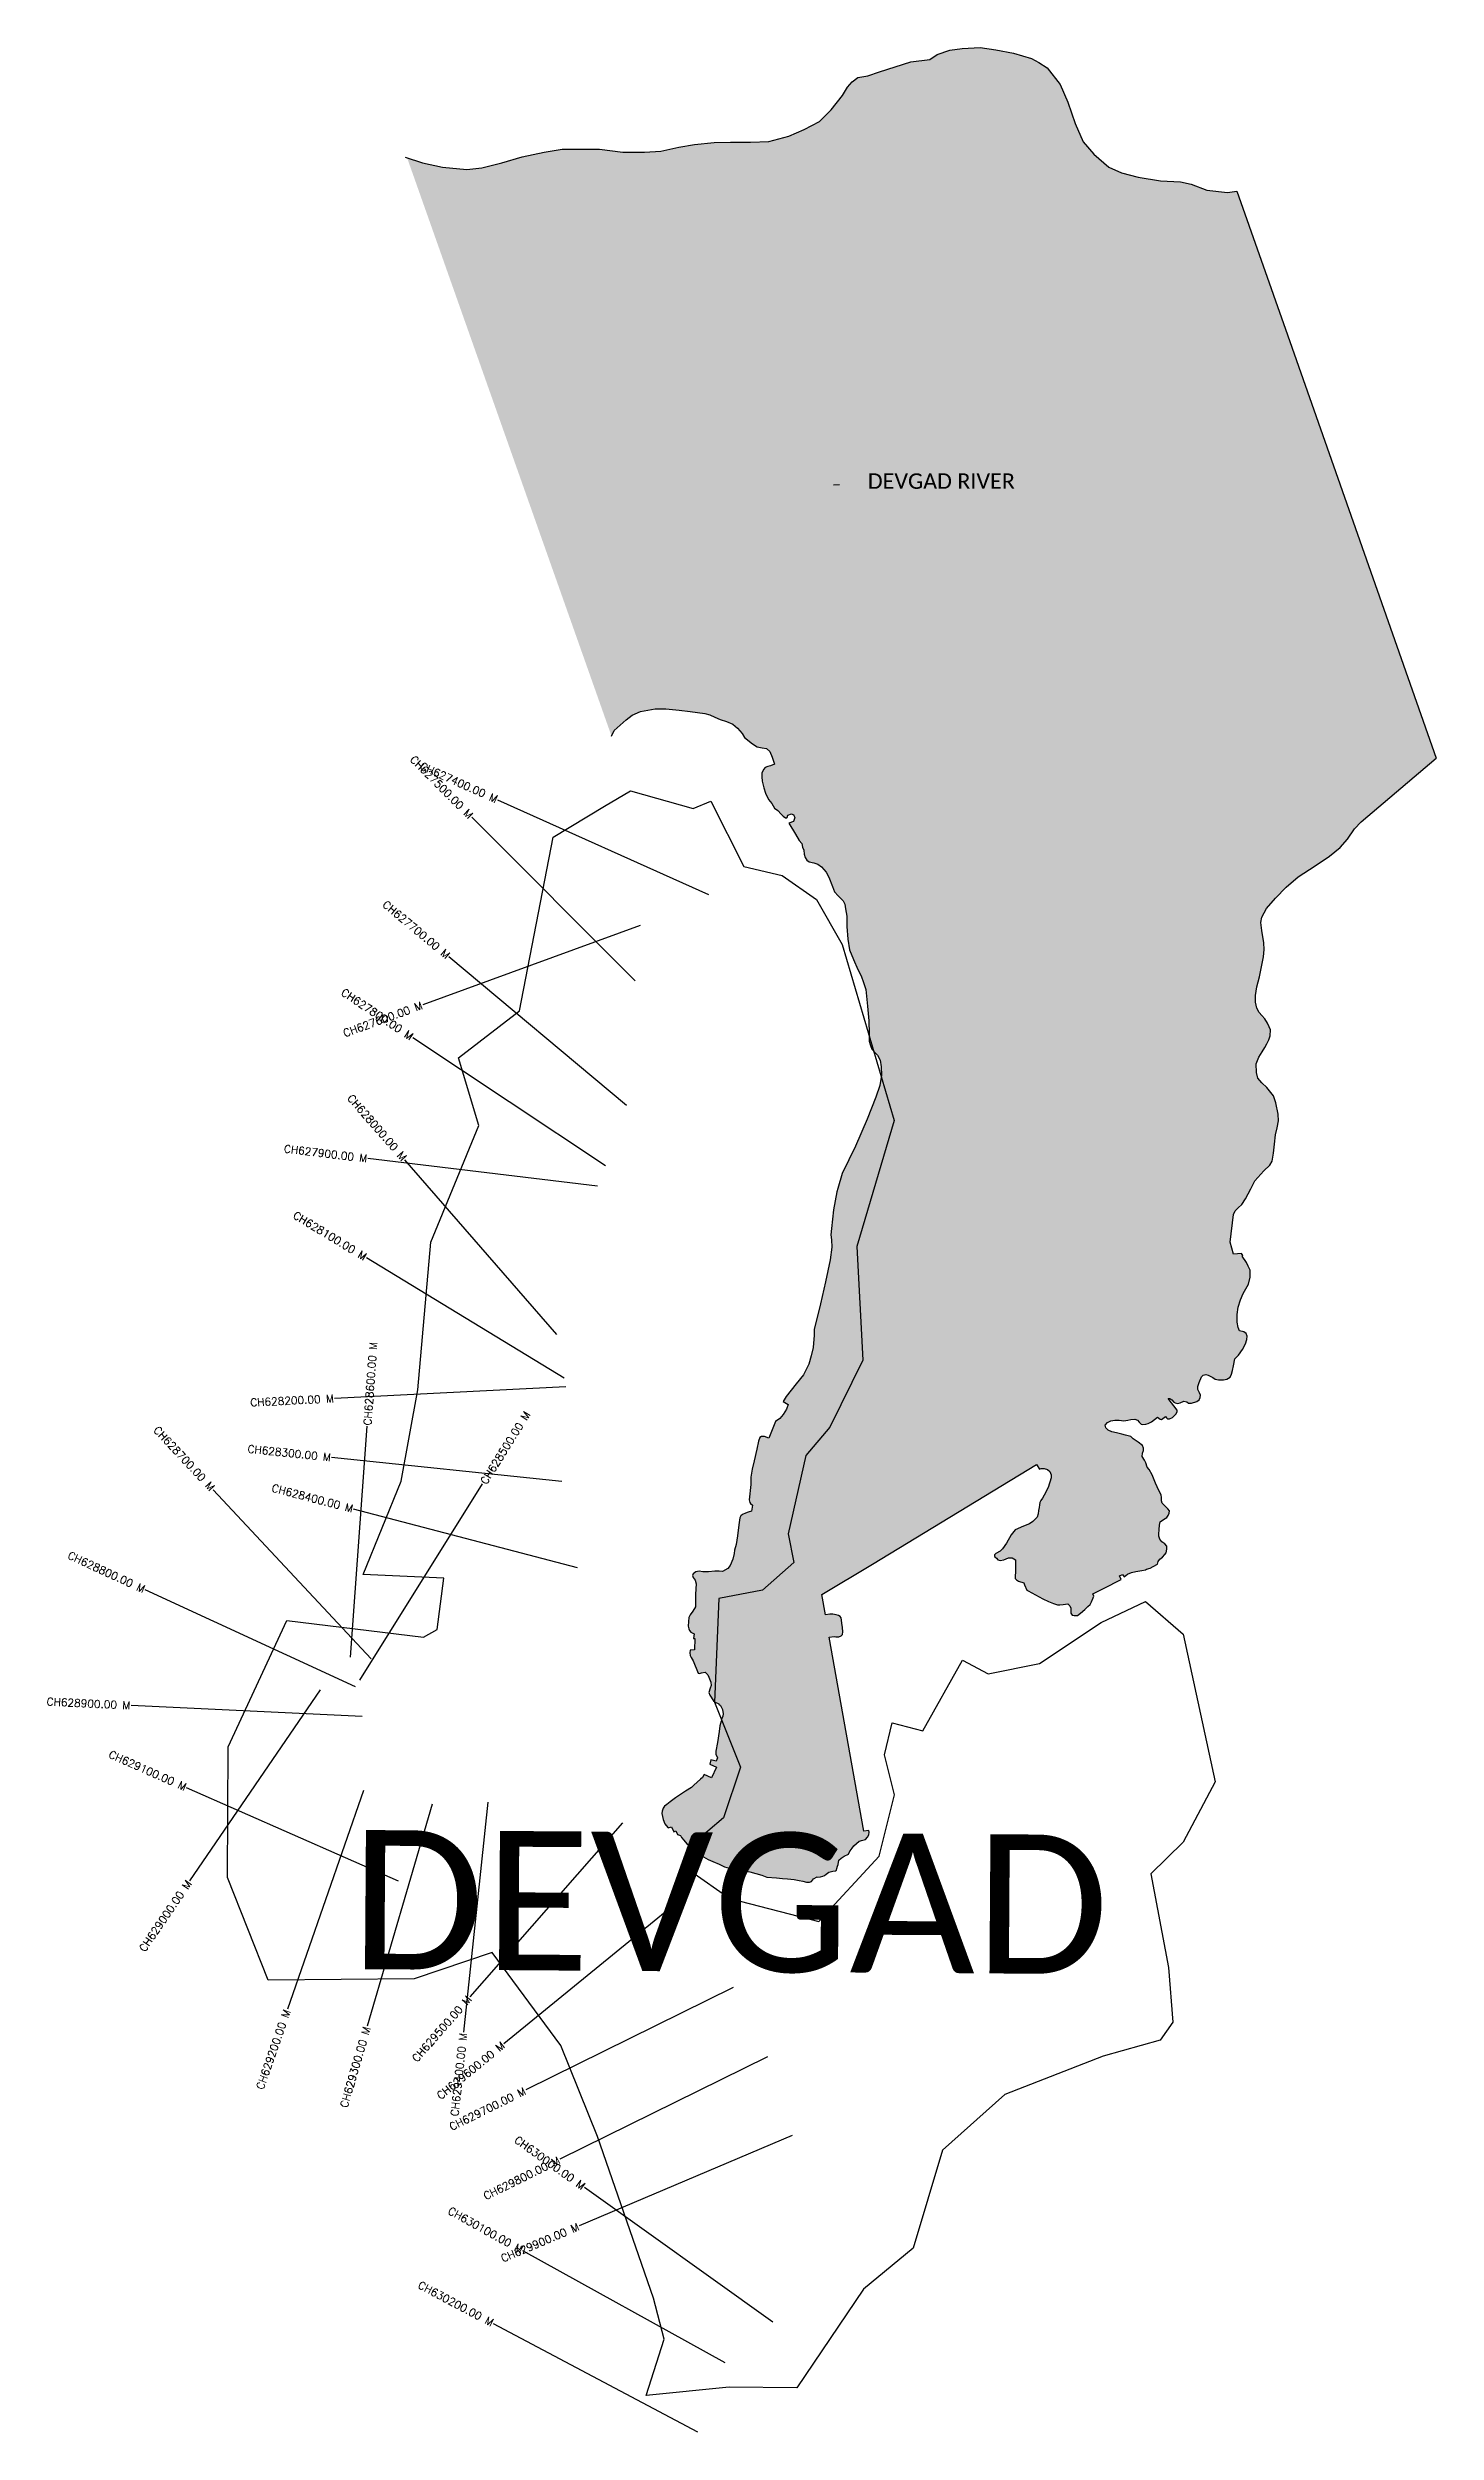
# Model space of a CAD drawing. Header units: metres. Extents: x 325348 to 327148, y 1810521 to 1813611.
import ezdxf
from ezdxf.enums import TextEntityAlignment as Align

# ---------------------------------------------------------------- set-up
doc = ezdxf.new("R2010")
doc.units = ezdxf.units.M
doc.header["$MEASUREMENT"] = 0
for name, color, linetype in [('ARROW', 7, 'Continuous'), ('CS', 134, 'Continuous'), ('CSMark', 6, 'Continuous'), ('RIVER', 4, 'Continuous'), ('RIVER TEXT', 7, 'Continuous'), ('village', 3, 'Continuous'), ('VILLAGE NAME', 250, 'Continuous')]:
    doc.layers.add(name, color=color, linetype=linetype)
doc.styles.get("Standard").update_dxf_attribs({"font": 'simplex.shx'})
doc.dimstyles.get("Standard").update_dxf_attribs({"dimtxt": 0.18, "dimasz": 0.18, "dimexe": 0.18, "dimexo": 0.0625, "dimgap": 0.09, "dimtad": 0, "dimtih": 1, "dimtoh": 1, "dimdec": 4, "dimzin": 0, "dimdsep": 46, "dimtxsty": 'Standard', "dimcen": 0.09, "dimadec": 0, "dimazin": 0, "dimtfac": 1, "dimtdec": 4, "dimtofl": 0, "dimtmove": 0, "dimatfit": 3, "dimfxl": 1, "dimtolj": 1, "dimtzin": 0, "dimarcsym": 0})

msp = doc.modelspace()

# ---------------------------------------------------------------- hatches: boundary and pattern name
at = {"layer": 'RIVER'}
h = msp.add_hatch(dxfattribs=at)
h.set_pattern_fill('DASH', color=256, scale=40)
h.paths.add_polyline_path([(326952.5, 1813246), (326889.5, 1813425), (326877.1, 1813423), (326850.3, 1813426.1), (326830.3, 1813434.1), (326816.4, 1813437.2), (326790.5, 1813438.4), (326761.6, 1813443), (326739.8, 1813448.6), (326723.4, 1813455.9), (326704, 1813472.7), (326690.1, 1813489), (326679.7, 1813512.7), (326670.1, 1813540.3), (326660.3, 1813563.1), (326643.3, 1813584.7), (326632.8, 1813591.8), (326623.3, 1813596.7), (326599.9, 1813603.8), (326577.1, 1813608.1), (326556.5, 1813610.9), (326533.1, 1813609.6), (326517.4, 1813607.5), (326500.8, 1813601.9), (326491.2, 1813595.5), (326466.9, 1813592.4), (326446.6, 1813585.9), (326426.3, 1813579.5), (326410.9, 1813574.2), (326397.9, 1813572.3), (326390.5, 1813566.8), (326384.7, 1813559.7), (326378.2, 1813548.9), (326363.5, 1813530.5), (326348.1, 1813515.1), (326328.4, 1813504.7), (326308.7, 1813496.4), (326282.5, 1813489.3), (326258.7, 1813488.6), (326232.9, 1813488.6), (326211.7, 1813488), (326186.1, 1813485.2), (326165.8, 1813481.8), (326142.7, 1813476.9), (326121.3, 1813475.4), (326106, 1813475.4), (326093.5, 1813475.4), (326063.1, 1813479.2), (326034.3, 1813479.2), (326014.5, 1813479.2), (325991.3, 1813475.4), (325963, 1813469.6), (325936.5, 1813461.8), (325910.5, 1813455.3), (325891.1, 1813453), (325859.6, 1813456.2), (325833.5, 1813461.7), (325813.7, 1813468), (326078.6, 1812718.9), (326082.1, 1812726), (326090, 1812733), (326097.7, 1812739.6), (326105.3, 1812745.9), (326116.1, 1812750.5), (326135.2, 1812754.2), (326149.2, 1812754.2), (326166.2, 1812752.5), (326180.5, 1812750.7), (326199.7, 1812748.2), (326206.1, 1812746.1), (326212.5, 1812743.3), (326219.7, 1812740.2), (326227.7, 1812737.6), (326236, 1812734.4), (326242.1, 1812729.2), (326247.9, 1812722), (326250.9, 1812717), (326261.4, 1812708.9), (326267.7, 1812704.7), (326273.8, 1812703.5), (326279.6, 1812702.6), (326284.1, 1812698.8), (326287, 1812691.3), (326289.9, 1812682.4), (326284.7, 1812680.1), (326281.1, 1812679.2), (326277.8, 1812678.1), (326275.9, 1812675.6), (326273.6, 1812670.8), (326273.6, 1812665.8), (326273.9, 1812660.4), (326276.3, 1812651.8), (326278.2, 1812644.8), (326282, 1812636.7), (326286.6, 1812631.2), (326290, 1812625.4), (326294.1, 1812622.1), (326298.7, 1812617.5), (326301.3, 1812614.9), (326304.3, 1812613), (326305.8, 1812612.7), (326306.4, 1812613.4), (326307.2, 1812616.4), (326312.1, 1812618.2), (326315.4, 1812616.1), (326315.2, 1812615.7), (326316.5, 1812613.1), (326314.6, 1812608.2), (326308.6, 1812606), (326317.2, 1812591.5), (326322, 1812583.5), (326325.5, 1812579.4), (326326.4, 1812574.6), (326328.1, 1812571), (326328.5, 1812565.7), (326329.9, 1812561.2), (326332, 1812558.1), (326334.9, 1812555.7), (326341, 1812554.6), (326346, 1812552.8), (326350.7, 1812549.5), (326357, 1812542.2), (326360.6, 1812536), (326365.2, 1812523.7), (326367.9, 1812516.8), (326372.3, 1812511.8), (326378.9, 1812505.3), (326381.3, 1812500.8), (326382.2, 1812494.8), (326383.6, 1812485.2), (326383.8, 1812471.8), (326385.2, 1812455.4), (326387.2, 1812441.9), (326392.4, 1812429.4), (326398.1, 1812416.2), (326402.2, 1812408.1), (326405.5, 1812399.5), (326408.3, 1812390.3), (326410.7, 1812368.8), (326412.2, 1812349.6), (326412.5, 1812332.7), (326412.9, 1812323.5), (326414.3, 1812317.9), (326416.3, 1812313.1), (326420.2, 1812308.9), (326423.4, 1812305.4), (326426.9, 1812298.9), (326428.4, 1812290.2), (326428.8, 1812279.4), (326426.6, 1812266), (326421.3, 1812251), (326409.9, 1812222.5), (326394.9, 1812187.3), (326377.8, 1812151.8), (326372.1, 1812132.6), (326370.8, 1812128), (326366.6, 1812104.7), (326363.7, 1812080.6), (326363.1, 1812072.3), (326363.7, 1812065.9), (326364.1, 1812056.5), (326362.3, 1812039.8), (326356, 1812011.3), (326349.7, 1811982.8), (326341.4, 1811949.9), (326341.2, 1811942.3), (326340.2, 1811926.5), (326337.6, 1811915.8), (326334.6, 1811904.6), (326327.6, 1811890.8), (326318, 1811879.5), (326305, 1811863.1), (326301.3, 1811856.4), (326307.7, 1811852.6), (326305.7, 1811846.5), (326301.3, 1811839.6), (326296.8, 1811834.4), (326291.2, 1811830.5), (326282.5, 1811808.7), (326277, 1811811.1), (326273.3, 1811811), (326271.1, 1811809.8), (326269.2, 1811804.9), (326267.1, 1811794.5), (326263.8, 1811779.5), (326261, 1811768.7), (326259.1, 1811758.5), (326259.4, 1811748.9), (326257.3, 1811728.9), (326257.9, 1811725.6), (326258.7, 1811724.1), (326261.5, 1811721.9), (326260.3, 1811714.5), (326255.9, 1811713), (326252.5, 1811711.7), (326248.5, 1811710), (326246.3, 1811708.4), (326244.9, 1811705.5), (326243.8, 1811696.7), (326242, 1811682.2), (326240.1, 1811670.9), (326238, 1811663.9), (326237.5, 1811659.3), (326236, 1811652), (326232.4, 1811643.8), (326229.5, 1811640.2), (326222.5, 1811635.9), (326218.3, 1811636.6), (326212.7, 1811636.7), (326204.2, 1811635.8), (326196.9, 1811635.7), (326192.5, 1811636.4), (326187.8, 1811635.5), (326184.4, 1811633.2), (326183.8, 1811630.9), (326184.7, 1811628.3), (326187, 1811624.8), (326188.2, 1811620.3), (326187.7, 1811606.7), (326187.7, 1811590.4), (326184.2, 1811584.5), (326180.8, 1811580.1), (326179, 1811576.4), (326178.4, 1811571.2), (326177.9, 1811565.3), (326178.7, 1811561.7), (326179.7, 1811559.6), (326181.7, 1811557.6), (326185.7, 1811555.3), (326185.1, 1811549.3), (326186.7, 1811549.1), (326186.1, 1811534.7), (326180.5, 1811534.2), (326180.3, 1811530.6), (326180.5, 1811527.2), (326181.8, 1811524.8), (326184.3, 1811520.2), (326190.9, 1811504.5), (326192.8, 1811504.1), (326195.5, 1811504.7), (326200.1, 1811505.7), (326203.6, 1811502.2), (326204.9, 1811499), (326207.4, 1811492.8), (326207.7, 1811488.5), (326206.4, 1811485), (326205, 1811479.4), (326206.1, 1811475.7), (326210.7, 1811468.7), (326213, 1811466.9), (326217.6, 1811464.8), (326217.7, 1811464.2), (326219.8, 1811462.4), (326222.4, 1811457.3), (326223.5, 1811451.7), (326222.8, 1811448.5), (326221.7, 1811445.7), (326220.7, 1811442.2), (326219, 1811435.9), (326218.2, 1811428.7), (326215.9, 1811414.7), (326213.7, 1811403.4), (326214, 1811399.5), (326216.1, 1811394.6), (326214.5, 1811390.5), (326207.2, 1811391.9), (326206.3, 1811386.5), (326214.9, 1811382.4), (326208.1, 1811368.7), (326198.8, 1811373.2), (326196.4, 1811369.3), (326194.2, 1811367.2), (326185.4, 1811359.3), (326182.2, 1811356.3), (326174.6, 1811351.4), (326161.4, 1811342.7), (326154.8, 1811337.5), (326150.2, 1811334.2), (326147.5, 1811331.9), (326145.8, 1811329.6), (326144.3, 1811325.6), (326143.9, 1811322.7), (326145.8, 1811314.7), (326147.8, 1811309.2), (326149.4, 1811307), (326151.9, 1811303.9), (326156.5, 1811305.3), (326159.4, 1811298.7), (326162.1, 1811300.1), (326164.4, 1811295.1), (326168, 1811293.9), (326169.3, 1811291.4), (326172.2, 1811287.9), (326176.5, 1811283.4), (326179.8, 1811280.9), (326184, 1811278.7), (326188, 1811276.1), (326192.2, 1811271.4), (326198, 1811266.3), (326203.9, 1811263.1), (326209.9, 1811260.2), (326218.2, 1811257), (326225, 1811253.3), (326234.2, 1811251), (326242.7, 1811250), (326249.3, 1811248.8), (326257.9, 1811246.7), (326273.5, 1811242.4), (326280.2, 1811240.1), (326292.5, 1811239), (326300.3, 1811238.4), (326307, 1811237.9), (326315.3, 1811237.1), (326322.1, 1811235.7), (326326.8, 1811234.8), (326331.4, 1811233.7), (326335.3, 1811233.5), (326338.1, 1811234.4), (326340.6, 1811237.8), (326345.4, 1811240.3), (326346.3, 1811240), (326349.5, 1811240.6), (326352.7, 1811241.3), (326354.7, 1811242.3), (326356.9, 1811244), (326360.2, 1811246.6), (326365.7, 1811247.8), (326369, 1811248.2), (326370.2, 1811249), (326370.9, 1811251.1), (326371.6, 1811254.1), (326372.3, 1811256.6), (326373.5, 1811262), (326376.6, 1811264.6), (326380.2, 1811267.3), (326385.8, 1811270), (326388.1, 1811274.5), (326388.2, 1811274.3), (326390.6, 1811277.4), (326392.9, 1811280.6), (326399.8, 1811286.8), (326400.1, 1811286.6), (326402.6, 1811287.4), (326408.1, 1811288.8), (326410.4, 1811291.8), (326412.4, 1811295), (326412.9, 1811298.3), (326412.3, 1811300.6), (326405.6, 1811299.4), (326361, 1811550.9), (326367.1, 1811552), (326369.3, 1811551.3), (326373.5, 1811551.6), (326376.4, 1811552.6), (326378, 1811554.4), (326378.6, 1811557.8), (326378.2, 1811563.6), (326377.4, 1811569.3), (326377, 1811573.2), (326376.2, 1811576.1), (326375, 1811577.7), (326373.1, 1811579.1), (326370.1, 1811580), (326367.8, 1811580.6), (326365.5, 1811581), (326361.9, 1811580.9), (326356, 1811580), (326351.2, 1811606.5), (326417.1, 1811645.8), (326629.8, 1811774.7), (326633.4, 1811768.9), (326635.8, 1811769.8), (326639.6, 1811769.7), (326643.7, 1811768.2), (326646.8, 1811765.5), (326648.5, 1811761.4), (326648.5, 1811757.3), (326644.9, 1811744.8), (326639.5, 1811735.1), (326637.5, 1811731.1), (326635.1, 1811728.2), (326634, 1811725.7), (326633.4, 1811722.6), (326633, 1811719.1), (326632.2, 1811715), (326631.8, 1811710.9), (326630.4, 1811706.7), (326625, 1811700.8), (326620.5, 1811697.8), (326612.9, 1811694.9), (326601.8, 1811689.9), (326596.7, 1811683.7), (326590.6, 1811672.8), (326585.7, 1811665.4), (326582.4, 1811662.6), (326577, 1811659.6), (326575.3, 1811657.9), (326575.1, 1811656.5), (326575.8, 1811655.1), (326577.9, 1811653.4), (326579.6, 1811651.4), (326582.6, 1811650.5), (326587.4, 1811651.4), (326593.5, 1811653.9), (326598.3, 1811653.8), (326602.5, 1811651.1), (326602.6, 1811638.6), (326601.8, 1811627.2), (326603.5, 1811625.1), (326606.4, 1811623.6), (326613.1, 1811621.6), (326614.2, 1811619), (326617.1, 1811611.8), (326618.9, 1811611.1), (326637.9, 1811600.7), (326645.1, 1811597.2), (326651.8, 1811594.6), (326657, 1811592.9), (326659.9, 1811592.8), (326664.4, 1811593.3), (326670.1, 1811594), (326672.7, 1811591.7), (326674, 1811588.5), (326674.3, 1811585.5), (326674.3, 1811582.3), (326676, 1811579.6), (326678.4, 1811578.9), (326682.6, 1811579.2), (326686.8, 1811582.3), (326692.4, 1811586.8), (326696.4, 1811590.6), (326699, 1811593.5), (326700.9, 1811596.8), (326703.3, 1811602.1), (326703.8, 1811604.2), (326702.5, 1811607.1), (326704.3, 1811608), (326716.3, 1811614), (326739.6, 1811625.7), (326737.3, 1811630.5), (326741.2, 1811632.2), (326743.1, 1811629), (326747.8, 1811632.7), (326752.7, 1811635), (326758.5, 1811636.3), (326766, 1811637.3), (326770.9, 1811638.4), (326772.2, 1811639.1), (326776.8, 1811640.6), (326781, 1811642.8), (326786.6, 1811645.6), (326787.2, 1811649.1), (326789.5, 1811652.1), (326792.8, 1811654.9), (326796, 1811658.1), (326797.6, 1811660.2), (326798.8, 1811665.2), (326798.8, 1811669), (326796, 1811672), (326792.2, 1811674.7), (326789.7, 1811677.8), (326788.4, 1811681.7), (326788.4, 1811684.7), (326788.7, 1811690.4), (326788.9, 1811696.3), (326790.1, 1811700.5), (326792.9, 1811702.7), (326796.5, 1811704.6), (326798.5, 1811706.1), (326800.5, 1811708.9), (326801.7, 1811711.8), (326802.1, 1811714.9), (326800, 1811717.5), (326797, 1811720.4), (326792.4, 1811724.5), (326791.9, 1811727.7), (326791.8, 1811732), (326791.1, 1811735.5), (326788.2, 1811741.2), (326784, 1811750.7), (326779.8, 1811761.2), (326775.8, 1811768.1), (326773.3, 1811771.5), (326771.5, 1811776.8), (326769.6, 1811780.3), (326766.5, 1811785), (326767.2, 1811789.3), (326768.3, 1811793), (326768.3, 1811795.9), (326766.9, 1811799.5), (326761.4, 1811803.7), (326755.1, 1811808.1), (326752.1, 1811811), (326745.1, 1811812.6), (326740.2, 1811813.9), (326733.3, 1811815.9), (326727.4, 1811816.9), (326722.4, 1811819.2), (326719.6, 1811822.1), (326718.8, 1811825.9), (326721.5, 1811829.4), (326725.9, 1811831.5), (326731.4, 1811832.4), (326736.8, 1811832.2), (326742.9, 1811831.3), (326748, 1811832.1), (326752, 1811833.3), (326757.2, 1811833.6), (326760.5, 1811832.4), (326762.9, 1811829.7), (326765.4, 1811826.9), (326767.7, 1811826.5), (326771.4, 1811827.1), (326774.4, 1811828), (326778.9, 1811830.1), (326782.7, 1811832.9), (326786.7, 1811836.1), (326790, 1811833.6), (326791.6, 1811833.2), (326796.7, 1811836.8), (326798.1, 1811835.3), (326799.3, 1811834.1), (326802, 1811834), (326805.9, 1811835.6), (326810.4, 1811840.1), (326811.8, 1811842.9), (326811.8, 1811845.1), (326800.2, 1811860.3), (326802.6, 1811860.1), (326805, 1811858.6), (326807.5, 1811855.7), (326809.4, 1811854.5), (326812.7, 1811853.9), (326815.9, 1811854.6), (326820.7, 1811857), (326824.5, 1811856), (326826.9, 1811854.4), (326830.8, 1811854.4), (326837.6, 1811856.3), (326840.7, 1811858.7), (326841.8, 1811861.8), (326842.1, 1811864.8), (326840.8, 1811867.5), (326838.9, 1811871.9), (326839, 1811876), (326840.6, 1811880.9), (326843.5, 1811888.6), (326845.8, 1811890.7), (326849.2, 1811891.2), (326852.1, 1811890.6), (326854.9, 1811889.2), (326858.3, 1811887.7), (326861.1, 1811885.5), (326865.7, 1811884.6), (326872.2, 1811884.3), (326876.2, 1811885.3), (326880.8, 1811888), (326882.4, 1811891.8), (326883.7, 1811896.5), (326884.9, 1811902.6), (326886.8, 1811911.5), (326891.6, 1811916.6), (326896.9, 1811923.7), (326900.5, 1811931.1), (326902.3, 1811936.8), (326902.6, 1811941), (326901.4, 1811944.4), (326898.4, 1811946.9), (326893, 1811948.2), (326891.1, 1811952.5), (326890, 1811959.1), (326889.9, 1811969.2), (326891.3, 1811978.7), (326894, 1811988.2), (326897.5, 1811996.2), (326904.6, 1812008.5), (326906.7, 1812017.4), (326906.7, 1812026.5), (326903.9, 1812031.8), (326902.1, 1812036.5), (326896.3, 1812044.8), (326897.3, 1812045.5), (326895.5, 1812048.1), (326885, 1812047.4), (326880.6, 1812062.9), (326885, 1812098.7), (326887.1, 1812103.4), (326891.3, 1812107.5), (326895.8, 1812111.7), (326900.7, 1812119), (326907.4, 1812132.2), (326907.4, 1812132.2), (326912.7, 1812142.5), (326916.6, 1812146.8), (326924.4, 1812155.5), (326932, 1812162.5), (326935, 1812168), (326936.8, 1812178.4), (326938.2, 1812190), (326939.3, 1812202), (326941.7, 1812211.2), (326943.3, 1812220), (326943, 1812228.8), (326940.1, 1812243.4), (326936.7, 1812252.7), (326928.2, 1812263.3), (326921.7, 1812269.5), (326916.7, 1812275.3), (326914.9, 1812282.8), (326914.6, 1812293.9), (326917.9, 1812302.6), (326922.3, 1812309.7), (326925.8, 1812315.2), (326928.2, 1812319.9), (326930.8, 1812325.2), (326932.6, 1812330.2), (326932.9, 1812338.2), (326931.4, 1812342), (326929.2, 1812346.5), (326925.7, 1812352.2), (326921.8, 1812356.6), (326918.4, 1812360.5), (326915.3, 1812366.1), (326913.6, 1812374.1), (326913.6, 1812382.7), (326915.1, 1812393.7), (326918.9, 1812406.8), (326922.4, 1812423.9), (326924, 1812432.8), (326924.7, 1812442), (326924.3, 1812451), (326921.8, 1812466.9), (326920.5, 1812477), (326921.7, 1812484.1), (326928, 1812495.2), (326939.5, 1812508.8), (326953.2, 1812522.8), (326968.8, 1812536.2), (326991, 1812550.5), (327009.5, 1812563.1), (327023.5, 1812574.3), (327032.7, 1812585.1), (327041.9, 1812598.5), (327050.6, 1812607.6), (327148, 1812690)])

# ---------------------------------------------------------------- linework, layer by layer
at = {"layer": 'CS'}
for p, q in [((326109.5, 1812401.4), (325897.4, 1812613.6)), ((326204.9, 1812513.1), (325931.2, 1812635.9)), ((326116, 1812473.2), (325834.1, 1812370.6)), ((326098, 1812239.9), (325867.9, 1812432.5)), ((326070.9, 1812161.7), (325820.9, 1812327.6)), ((326060.6, 1812135.4), (325762.8, 1812171.2)), ((326007.8, 1811943.4), (325810.9, 1812169.8)), ((326017.2, 1811886.6), (325760.9, 1812042.4)), ((326019.3, 1811875.4), (325719.6, 1811860.5)), ((325740.3, 1811525.2), (325762, 1811824.4)), ((326014.1, 1811752.8), (325715.8, 1811783.9)), ((325767, 1811522.8), (325562.2, 1811742)), ((325752.2, 1811495.5), (325911.6, 1811749.6)), ((326034.5, 1811640.8), (325744.3, 1811717)), ((325746.6, 1811486.8), (325474.1, 1811612.2)), ((325755.4, 1811448.4), (325455.7, 1811462.4)), ((325700.9, 1811482.9), (325531.4, 1811235.4)), ((325802.3, 1811234.8), (325527.8, 1811355.9)), ((325757, 1811352.2), (325658.4, 1811068.8)), ((325846.2, 1811334.8), (325762, 1811046.8)), ((325918.4, 1811337.4), (325886.7, 1811039.1)), ((326092.9, 1811310.5), (325895, 1811085)), ((326171.7, 1811213.6), (325939, 1811024.2)), ((326236.5, 1811096.9), (325967.5, 1810964.2)), ((326280.8, 1811007.2), (326011.7, 1810874.5)), ((326313, 1810905.1), (326036.8, 1810788)), ((326287.7, 1810663.2), (326043.7, 1810837.7)), ((326226.2, 1810610.6), (325963.7, 1810755.8)), ((326190.5, 1810520.6), (325925.6, 1810661.3))]:
    msp.add_line(p, q, dxfattribs=at)
at = {"layer": 'RIVER'}
for points in [[(325811.1, 1813468.9), (325833.5, 1813461.7), (325859.6, 1813456.2), (325891.1, 1813453), (325910.5, 1813455.3), (325936.5, 1813461.8), (325963, 1813469.6), (325991.3, 1813475.4), (326014.5, 1813479.2), (326034.3, 1813479.2), (326063.1, 1813479.2), (326093.5, 1813475.4), (326106, 1813475.4), (326121.3, 1813475.4), (326142.7, 1813476.9), (326165.8, 1813481.8), (326186.1, 1813485.2), (326211.7, 1813488), (326232.9, 1813488.6), (326258.7, 1813488.6), (326282.5, 1813489.3), (326308.7, 1813496.4), (326328.4, 1813504.7), (326348.1, 1813515.1), (326363.5, 1813530.5), (326378.2, 1813548.9), (326384.7, 1813559.7), (326390.5, 1813566.8), (326397.9, 1813572.3), (326410.9, 1813574.2), (326426.3, 1813579.5), (326446.6, 1813585.9), (326466.9, 1813592.4), (326491.2, 1813595.5), (326500.8, 1813601.9), (326517.4, 1813607.5), (326533.1, 1813609.6), (326556.5, 1813610.9), (326577.1, 1813608.1), (326599.9, 1813603.8), (326623.3, 1813596.7), (326632.8, 1813591.8), (326643.3, 1813584.7), (326660.3, 1813563.1), (326670.1, 1813540.3), (326679.7, 1813512.7), (326690.1, 1813489), (326704, 1813472.7), (326723.4, 1813455.9), (326739.8, 1813448.6), (326761.6, 1813443), (326790.5, 1813438.4), (326816.4, 1813437.2), (326830.3, 1813434.1), (326850.3, 1813426.1), (326877.1, 1813423), (326889.5, 1813425), (326889.5, 1813425), (326889.5, 1813425)], [(326889.5, 1813425), (326952.5, 1813246), (327148, 1812690)], [(326078.5, 1812718.7), (326082.1, 1812726), (326090, 1812733), (326097.7, 1812739.6), (326105.3, 1812745.9), (326116.1, 1812750.5), (326135.2, 1812754.2), (326149.2, 1812754.2), (326166.2, 1812752.5), (326180.5, 1812750.7), (326199.7, 1812748.2), (326206.1, 1812746.1), (326212.5, 1812743.3), (326219.7, 1812740.2), (326227.7, 1812737.6), (326236, 1812734.4), (326242.1, 1812729.2), (326247.9, 1812722), (326250.9, 1812717), (326261.4, 1812708.9), (326267.7, 1812704.7), (326273.8, 1812703.5), (326279.6, 1812702.6), (326284.1, 1812698.8), (326287, 1812691.3), (326289.9, 1812682.4), (326284.7, 1812680.1), (326281.1, 1812679.2), (326277.8, 1812678.1), (326275.9, 1812675.6), (326273.6, 1812670.8), (326273.6, 1812665.8), (326273.9, 1812660.4), (326276.3, 1812651.8), (326278.2, 1812644.8), (326282, 1812636.7), (326286.6, 1812631.2), (326290, 1812625.4), (326294.1, 1812622.1), (326298.7, 1812617.5), (326301.3, 1812614.9), (326304.3, 1812613), (326305.8, 1812612.7), (326306.4, 1812613.4), (326307.2, 1812616.4), (326312.1, 1812618.2), (326315.4, 1812616.1), (326315.2, 1812615.7), (326316.5, 1812613.1), (326314.6, 1812608.2), (326308.6, 1812606), (326317.2, 1812591.5), (326322, 1812583.5), (326322, 1812583.5), (326322, 1812583.5), (326322, 1812583.5), (326322, 1812583.5), (326322, 1812583.5), (326322, 1812583.5), (326322, 1812583.5), (326325.5, 1812579.4), (326326.4, 1812574.6), (326328.1, 1812571), (326328.5, 1812565.7), (326329.9, 1812561.2), (326332, 1812558.1), (326334.9, 1812555.7), (326341, 1812554.6), (326346, 1812552.8), (326350.7, 1812549.5), (326357, 1812542.2), (326360.6, 1812536), (326365.2, 1812523.7), (326367.9, 1812516.8), (326372.3, 1812511.8), (326378.9, 1812505.3), (326381.3, 1812500.8), (326382.2, 1812494.8), (326383.6, 1812485.2), (326383.8, 1812471.8), (326385.2, 1812455.4), (326387.2, 1812441.9), (326392.4, 1812429.4), (326398.1, 1812416.2), (326402.2, 1812408.1), (326405.5, 1812399.5), (326408.3, 1812390.3), (326410.7, 1812368.8), (326412.2, 1812349.6), (326412.5, 1812332.7), (326412.9, 1812323.5), (326414.3, 1812317.9), (326416.3, 1812313.1), (326420.2, 1812308.9), (326423.4, 1812305.4), (326426.9, 1812298.9), (326428.4, 1812290.2), (326428.8, 1812279.4), (326426.6, 1812266), (326421.3, 1812251), (326409.9, 1812222.5), (326394.9, 1812187.3), (326377.8, 1812151.8), (326372.1, 1812132.6), (326370.8, 1812128), (326366.6, 1812104.7), (326363.7, 1812080.6), (326363.1, 1812072.3), (326363.7, 1812065.9), (326364.1, 1812056.5), (326362.3, 1812039.8), (326356, 1812011.3), (326349.7, 1811982.8), (326341.4, 1811949.9), (326341.2, 1811942.3), (326340.2, 1811926.5), (326337.6, 1811915.8), (326334.6, 1811904.6), (326327.6, 1811890.8), (326318, 1811879.5), (326305, 1811863.1), (326301.3, 1811856.4), (326307.7, 1811852.6), (326305.7, 1811846.5), (326301.3, 1811839.6), (326296.8, 1811834.4), (326291.2, 1811830.5), (326282.5, 1811808.7), (326277, 1811811.1), (326273.3, 1811811), (326271.1, 1811809.8), (326269.2, 1811804.9), (326267.1, 1811794.5), (326263.8, 1811779.5), (326261, 1811768.7), (326259.1, 1811758.5), (326259.4, 1811748.9), (326257.3, 1811728.9), (326257.9, 1811725.6), (326258.7, 1811724.1), (326261.5, 1811721.9), (326260.3, 1811714.5), (326255.9, 1811713), (326252.5, 1811711.7), (326248.5, 1811710), (326246.3, 1811708.4), (326244.9, 1811705.5), (326243.8, 1811696.7), (326242, 1811682.2), (326240.1, 1811670.9), (326238, 1811663.9), (326237.5, 1811659.3), (326236, 1811652), (326232.4, 1811643.8), (326229.5, 1811640.2), (326222.5, 1811635.9), (326218.3, 1811636.6), (326212.7, 1811636.7), (326204.2, 1811635.8), (326196.9, 1811635.7), (326192.5, 1811636.4), (326187.8, 1811635.5), (326184.4, 1811633.2), (326183.8, 1811630.9), (326184.7, 1811628.3), (326187, 1811624.8), (326188.2, 1811620.3), (326187.7, 1811606.7), (326187.7, 1811590.4), (326184.2, 1811584.5), (326180.8, 1811580.1), (326179, 1811576.4), (326178.4, 1811571.2), (326177.9, 1811565.3), (326178.7, 1811561.7), (326179.7, 1811559.6), (326181.7, 1811557.6), (326185.7, 1811555.3), (326185.1, 1811549.3), (326186.7, 1811549.1), (326186.1, 1811534.7), (326180.5, 1811534.2), (326180.3, 1811530.6), (326180.5, 1811527.2), (326181.8, 1811524.8), (326184.3, 1811520.2), (326190.9, 1811504.5), (326192.8, 1811504.1), (326195.5, 1811504.7), (326200.1, 1811505.7), (326203.6, 1811502.2), (326204.9, 1811499), (326207.4, 1811492.8), (326207.7, 1811488.5), (326206.4, 1811485), (326205, 1811479.4), (326206.1, 1811475.7), (326210.7, 1811468.7), (326213, 1811466.9), (326217.6, 1811464.8), (326217.7, 1811464.2), (326219.8, 1811462.4), (326222.4, 1811457.3), (326223.5, 1811451.7), (326222.8, 1811448.5), (326221.7, 1811445.7), (326220.7, 1811442.2), (326219, 1811435.9), (326218.2, 1811428.7), (326215.9, 1811414.7), (326213.7, 1811403.4), (326214, 1811399.5), (326216.1, 1811394.6), (326214.5, 1811390.5), (326207.2, 1811391.9), (326206.3, 1811386.5), (326214.9, 1811382.4), (326208.1, 1811368.7), (326198.8, 1811373.2), (326196.4, 1811369.3), (326194.2, 1811367.2), (326185.4, 1811359.3), (326182.2, 1811356.3), (326174.6, 1811351.4), (326161.4, 1811342.7), (326154.8, 1811337.5), (326150.2, 1811334.2), (326147.5, 1811331.9), (326145.8, 1811329.6), (326144.3, 1811325.6), (326143.9, 1811322.7), (326145.8, 1811314.7), (326147.8, 1811309.2), (326149.4, 1811307), (326151.9, 1811303.9), (326156.5, 1811305.3), (326159.4, 1811298.7), (326162.1, 1811300.1), (326164.4, 1811295.1), (326168, 1811293.9), (326169.3, 1811291.4), (326172.2, 1811287.9), (326176.5, 1811283.4), (326179.8, 1811280.9), (326184, 1811278.7), (326188, 1811276.1), (326192.2, 1811271.4), (326198, 1811266.3), (326203.9, 1811263.1), (326209.9, 1811260.2), (326218.2, 1811257), (326225, 1811253.3), (326234.2, 1811251), (326242.7, 1811250), (326249.3, 1811248.8), (326257.9, 1811246.7), (326273.5, 1811242.4), (326280.2, 1811240.1), (326292.5, 1811239), (326300.3, 1811238.4), (326307, 1811237.9), (326315.3, 1811237.1), (326322.1, 1811235.7), (326326.8, 1811234.8), (326331.4, 1811233.7), (326335.3, 1811233.5), (326338.1, 1811234.4), (326340.6, 1811237.8), (326345.4, 1811240.3), (326346.3, 1811240), (326349.5, 1811240.6), (326352.7, 1811241.3), (326354.7, 1811242.3), (326356.9, 1811244), (326360.2, 1811246.6), (326365.7, 1811247.8), (326369, 1811248.2), (326370.2, 1811249), (326370.9, 1811251.1), (326371.6, 1811254.1), (326372.3, 1811256.6), (326373.5, 1811262), (326376.6, 1811264.6), (326380.2, 1811267.3), (326385.8, 1811270), (326388.1, 1811274.5), (326388.2, 1811274.3), (326390.6, 1811277.4), (326392.9, 1811280.6), (326399.8, 1811286.8), (326400.1, 1811286.6), (326402.6, 1811287.4), (326408.1, 1811288.8), (326410.4, 1811291.8), (326412.4, 1811295), (326412.9, 1811298.3), (326412.3, 1811300.6), (326405.6, 1811299.4), (326361, 1811550.9), (326367.1, 1811552), (326369.3, 1811551.3), (326373.5, 1811551.6), (326376.4, 1811552.6), (326378, 1811554.4), (326378.6, 1811557.8), (326378.2, 1811563.6), (326377.4, 1811569.3), (326377, 1811573.2), (326376.2, 1811576.1), (326375, 1811577.7), (326373.1, 1811579.1), (326370.1, 1811580), (326367.8, 1811580.6), (326365.5, 1811581), (326361.9, 1811580.9), (326356, 1811580), (326351.2, 1811606.5), (326417.1, 1811645.8), (326629.8, 1811774.7), (326633.4, 1811768.9), (326635.8, 1811769.8), (326639.6, 1811769.7), (326643.7, 1811768.2), (326646.8, 1811765.5), (326648.5, 1811761.4), (326648.5, 1811757.3), (326644.9, 1811744.8), (326639.5, 1811735.1), (326637.5, 1811731.1), (326635.1, 1811728.2), (326634, 1811725.7), (326633.4, 1811722.6), (326633, 1811719.1), (326632.2, 1811715), (326631.8, 1811710.9), (326630.4, 1811706.7), (326625, 1811700.8), (326620.5, 1811697.8), (326612.9, 1811694.9), (326601.8, 1811689.9), (326596.7, 1811683.7), (326590.6, 1811672.8), (326585.7, 1811665.4), (326582.4, 1811662.6), (326577, 1811659.6), (326575.3, 1811657.9), (326575.1, 1811656.5), (326575.8, 1811655.1), (326577.9, 1811653.4), (326579.6, 1811651.4), (326582.6, 1811650.5), (326587.4, 1811651.4), (326593.5, 1811653.9), (326598.3, 1811653.8), (326602.5, 1811651.1), (326602.6, 1811638.6), (326601.8, 1811627.2), (326603.5, 1811625.1), (326606.4, 1811623.6), (326613.1, 1811621.6), (326614.2, 1811619), (326617.1, 1811611.8), (326618.9, 1811611.1), (326637.9, 1811600.7), (326645.1, 1811597.2), (326651.8, 1811594.6), (326657, 1811592.9), (326659.9, 1811592.8), (326664.4, 1811593.3), (326670.1, 1811594), (326672.7, 1811591.7), (326674, 1811588.5), (326674.3, 1811585.5), (326674.3, 1811582.3), (326676, 1811579.6), (326678.4, 1811578.9), (326682.6, 1811579.2), (326686.8, 1811582.3), (326692.4, 1811586.8), (326696.4, 1811590.6), (326699, 1811593.5), (326700.9, 1811596.8), (326703.3, 1811602.1), (326703.8, 1811604.2), (326702.5, 1811607.1), (326704.3, 1811608), (326716.3, 1811614), (326739.6, 1811625.7), (326737.3, 1811630.5), (326741.2, 1811632.2), (326743.1, 1811629), (326747.8, 1811632.7), (326752.7, 1811635), (326758.5, 1811636.3), (326766, 1811637.3), (326770.9, 1811638.4), (326772.2, 1811639.1), (326776.8, 1811640.6), (326781, 1811642.8), (326786.6, 1811645.6), (326787.2, 1811649.1), (326789.5, 1811652.1), (326792.8, 1811654.9), (326796, 1811658.1), (326797.6, 1811660.2), (326798.8, 1811665.2), (326798.8, 1811669), (326796, 1811672), (326792.2, 1811674.7), (326789.7, 1811677.8), (326788.4, 1811681.7), (326788.4, 1811684.7), (326788.7, 1811690.4), (326788.9, 1811696.3), (326790.1, 1811700.5), (326792.9, 1811702.7), (326796.5, 1811704.6), (326798.5, 1811706.1), (326800.5, 1811708.9), (326801.7, 1811711.8), (326802.1, 1811714.9), (326800, 1811717.5), (326797, 1811720.4), (326792.4, 1811724.5), (326791.9, 1811727.7), (326791.8, 1811732), (326791.1, 1811735.5), (326788.2, 1811741.2), (326784, 1811750.7), (326779.8, 1811761.2), (326775.8, 1811768.1), (326773.3, 1811771.5), (326771.5, 1811776.8), (326769.6, 1811780.3), (326766.5, 1811785), (326767.2, 1811789.3), (326768.3, 1811793), (326768.3, 1811795.9), (326766.9, 1811799.5), (326761.4, 1811803.7), (326755.1, 1811808.1), (326752.1, 1811811), (326745.1, 1811812.6), (326740.2, 1811813.9), (326733.3, 1811815.9), (326727.4, 1811816.9), (326722.4, 1811819.2), (326719.6, 1811822.1), (326718.8, 1811825.9), (326721.5, 1811829.4), (326725.9, 1811831.5), (326731.4, 1811832.4), (326736.8, 1811832.2), (326742.9, 1811831.3), (326748, 1811832.1), (326752, 1811833.3), (326757.2, 1811833.6), (326760.5, 1811832.4), (326762.9, 1811829.7), (326765.4, 1811826.9), (326767.7, 1811826.5), (326771.4, 1811827.1), (326774.4, 1811828), (326778.9, 1811830.1), (326782.7, 1811832.9), (326786.7, 1811836.1), (326790, 1811833.6), (326791.6, 1811833.2), (326796.7, 1811836.8), (326798.1, 1811835.3), (326799.3, 1811834.1), (326802, 1811834), (326805.9, 1811835.6), (326810.4, 1811840.1), (326811.8, 1811842.9), (326811.8, 1811845.1), (326800.2, 1811860.3), (326802.6, 1811860.1), (326805, 1811858.6), (326807.5, 1811855.7), (326809.4, 1811854.5), (326812.7, 1811853.9), (326815.9, 1811854.6), (326820.7, 1811857), (326824.5, 1811856), (326826.9, 1811854.4), (326830.8, 1811854.4), (326837.6, 1811856.3), (326840.7, 1811858.7), (326841.8, 1811861.8), (326842.1, 1811864.8), (326840.8, 1811867.5), (326838.9, 1811871.9), (326839, 1811876), (326840.6, 1811880.9), (326843.5, 1811888.6), (326845.8, 1811890.7), (326849.2, 1811891.2), (326852.1, 1811890.6), (326854.9, 1811889.2), (326858.3, 1811887.7), (326861.1, 1811885.5), (326865.7, 1811884.6), (326872.2, 1811884.3), (326876.2, 1811885.3), (326880.8, 1811888), (326882.4, 1811891.8), (326883.7, 1811896.5), (326884.9, 1811902.6), (326886.8, 1811911.5), (326891.6, 1811916.6), (326896.9, 1811923.7), (326900.5, 1811931.1), (326902.3, 1811936.8), (326902.6, 1811941), (326901.4, 1811944.4), (326898.4, 1811946.9), (326893, 1811948.2), (326891.1, 1811952.5), (326890, 1811959.1), (326889.9, 1811969.2), (326891.3, 1811978.7), (326894, 1811988.2), (326897.5, 1811996.2), (326904.6, 1812008.5), (326906.7, 1812017.4), (326906.7, 1812026.5), (326903.9, 1812031.8), (326902.1, 1812036.5), (326896.3, 1812044.8), (326897.3, 1812045.5), (326895.5, 1812048.1), (326885, 1812047.4), (326880.6, 1812062.9), (326885, 1812098.7), (326887.1, 1812103.4), (326891.3, 1812107.5), (326895.8, 1812111.7), (326900.7, 1812119), (326907.4, 1812132.2), (326907.4, 1812132.2), (326912.7, 1812142.5), (326916.6, 1812146.8), (326924.4, 1812155.5), (326932, 1812162.5), (326935, 1812168), (326936.8, 1812178.4), (326938.2, 1812190), (326939.3, 1812202), (326941.7, 1812211.2), (326943.3, 1812220), (326943, 1812228.8), (326940.1, 1812243.4), (326936.7, 1812252.7), (326928.2, 1812263.3), (326921.7, 1812269.5), (326916.7, 1812275.3), (326914.9, 1812282.8), (326914.6, 1812293.9), (326917.9, 1812302.6), (326922.3, 1812309.7), (326925.8, 1812315.2), (326928.2, 1812319.9), (326930.8, 1812325.2), (326932.6, 1812330.2), (326932.9, 1812338.2), (326931.4, 1812342), (326929.2, 1812346.5), (326925.7, 1812352.2), (326921.8, 1812356.6), (326918.4, 1812360.5), (326915.3, 1812366.1), (326913.6, 1812374.1), (326913.6, 1812382.7), (326915.1, 1812393.7), (326918.9, 1812406.8), (326922.4, 1812423.9), (326924, 1812432.8), (326924.7, 1812442), (326924.3, 1812451), (326921.8, 1812466.9), (326920.5, 1812477), (326921.7, 1812484.1), (326928, 1812495.2), (326939.5, 1812508.8), (326953.2, 1812522.8), (326968.8, 1812536.2), (326991, 1812550.5), (327009.5, 1812563.1), (327023.5, 1812574.3), (327032.7, 1812585.1), (327041.9, 1812598.5), (327050.6, 1812607.6), (327148, 1812690)]]:
    msp.add_lwpolyline(points, dxfattribs=at)
at = {"layer": 'village', "color": 3, "true_color": 0x00ff00}
msp.add_polyline3d([(326861.4, 1811363.4, 0), (326819.8, 1811285.5, 0), (326778, 1811244.1, 0), (326800.8, 1811122.8, 0), (326806.6, 1811052.2, 0), (326790.1, 1811028.6, 0), (326716.1, 1811008.2, 0), (326588.4, 1810958.2, 0), (326507.7, 1810886, 0), (326469.7, 1810759.1, 0), (326405.5, 1810706, 0), (326318.8, 1810578.2, 0), (326231, 1810578.9, 0), (326123.6, 1810568.3, 0), (326147.1, 1810641.3, 0), (326133.2, 1810694.2, 0), (326060.3, 1810903.8, 0), (326012.9, 1811022, 0), (325924.1, 1811142.4, 0), (325822.8, 1811108.4, 0), (325633.4, 1811106.6, 0), (325580.8, 1811239.7, 0), (325581.6, 1811409.1, 0), (325657.6, 1811572.6, 0), (325834.9, 1811551.2, 0), (325852.6, 1811560.9, 0), (325861.4, 1811627.3, 0), (325756.8, 1811632.2, 0), (325805.8, 1811753.1, 0), (325827.6, 1811871.7, 0), (325844.4, 1812063.1, 0), (325906.8, 1812213.9, 0), (325880.3, 1812301.7, 0), (325959.3, 1812362.6, 0), (326002.8, 1812587.8, 0), (326069.5, 1812627.9, 0), (326103.1, 1812648, 0), (326184.3, 1812624.9, 0), (326207.3, 1812634.3, 0), (326250.3, 1812549.6, 0), (326299.7, 1812538.2, 0), (326344.3, 1812506.8, 0), (326377.5, 1812448.6, 0), (326445.2, 1812220.5, 0), (326396.7, 1812057.2, 0), (326404.3, 1811909.8, 0), (326361.8, 1811823.1, 0), (326330.7, 1811786.5, 0), (326307.6, 1811684.9, 0), (326315.1, 1811647.9, 0), (326274.6, 1811611.9, 0), (326217.9, 1811601, 0), (326212.3, 1811466.7, 0), (326245.8, 1811382.7, 0), (326224, 1811317.1, 0), (326183.1, 1811282.3, 0), (326181.7, 1811247.9, 0), (326231.9, 1811212.2, 0), (326347.4, 1811182.4, 0), (326425.8, 1811267.4, 0), (326445.7, 1811346.8, 0), (326432.5, 1811398.4, 0), (326442.7, 1811439.8, 0), (326482.4, 1811429.7, 0), (326533.8, 1811521.3, 0), (326567, 1811503.6, 0), (326633.7, 1811517.1, 0), (326713.4, 1811570.2, 0), (326771.1, 1811597.3, 0), (326819.7, 1811554.8, 0)], close=True, dxfattribs=at)

# ---------------------------------------------------------------- texts
at = {"layer": 'CSMark'}
for s, rotation, p in [('CH627500.00 M', 314.9834, (325896.7, 1812614.3)), ('CH627400.00 M', 335.8427, (325930.3, 1812636.3)), ('CH627700.00 M', 320.0759, (325867.1, 1812433.1)), ('CH627800.00 M', 326.4301, (325820.1, 1812328.2)), ('CH627600.00 M', 19.994, (325833.2, 1812370.3)), ('CH628000.00 M', 311.0295, (325810.3, 1812170.5)), ('CH627900.00 M', 353.1525, (325761.8, 1812171.3)), ('CH628100.00 M', 328.708, (325760, 1812042.9)), ('CH628200.00 M', 2.8523, (325718.6, 1811860.4)), ('CH628700.00 M', 313.0373, (325561.6, 1811742.8)), ('CH628300.00 M', 354.0567, (325714.8, 1811784)), ('CH628400.00 M', 345.275, (325743.4, 1811717.3)), ('CH628800.00 M', 335.2813, (325473.2, 1811612.6)), ('CH628900.00 M', 357.3283, (325454.7, 1811462.5)), ('CH629100.00 M', 336.1967, (325526.9, 1811356.3)), ('CH629000.00 M', 55.6003, (325530.9, 1811234.5)), ('CH629200.00 M', 70.8197, (325658.1, 1811067.9)), ('CH629500.00 M', 48.7398, (325894.3, 1811084.2)), ('CH629300.00 M', 73.7073, (325761.7, 1811045.9)), ('CH629400.00 M', 83.9262, (325886.5, 1811038.1)), ('CH629600.00 M', 39.1409, (325938.2, 1811023.6)), ('CH629700.00 M', 26.2635, (325966.6, 1810963.7)), ('CH629800.00 M', 26.2635, (326010.8, 1810874)), ('CH630000.00 M', 324.4477, (326042.8, 1810838.2)), ('CH630100.00 M', 331.0452, (325962.8, 1810756.3)), ('CH629900.00 M', 22.9762, (326035.8, 1810787.6)), ('CH630200.00 M', 332.0269, (325924.7, 1810661.8))]:
    msp.add_text(s, height=10, rotation=rotation, dxfattribs=at).set_placement(p, align=Align.MIDDLE_RIGHT)
for s, rotation, p in [('CH628600.00 M', 85.8434, (325762.1, 1811825.4)), ('CH628500.00 M', 57.9089, (325912.2, 1811750.5))]:
    msp.add_text(s, height=10, rotation=rotation, dxfattribs=at).set_placement(p, align=Align.MIDDLE_LEFT)
at = {"layer": 'RIVER TEXT', "insert": (326361.8, 1813059.2), "char_height": 20, "attachment_point": 1}
msp.add_mtext_dynamic_manual_height_columns('\\pxqc;{\\fCalibri|b0|i0|c0|p34;DEVGAD RIVER} ', width=289.007, gutter_width=1, heights=[0], dxfattribs=at)
at = {"layer": 'VILLAGE NAME', "insert": (325741.2, 1811301.2), "char_height": 180.345, "attachment_point": 1, "rotation": 359.6139}
msp.add_mtext_dynamic_manual_height_columns('{\\fCalibri|b0|i0|c0|p34;DEVGAD}', width=1779.605, gutter_width=901.7, heights=[0], dxfattribs=at)
msp.add_mtext_dynamic_manual_height_columns('{\\fCalibri|b0|i0|c0|p34;DEVGAD}', width=1779.605, gutter_width=901.7, heights=[0], dxfattribs=at)

# ---------------------------------------------------------------- leaders
at = {"layer": 'ARROW'}
msp.add_leader([(326366.5, 1813044.4), (326374.1, 1813044.7)], dimstyle='Standard', override={"dimasz": 3, "dimgap": 0.09, "dimtad": 0}, dxfattribs=at)

doc.saveas('drawing.dxf')
